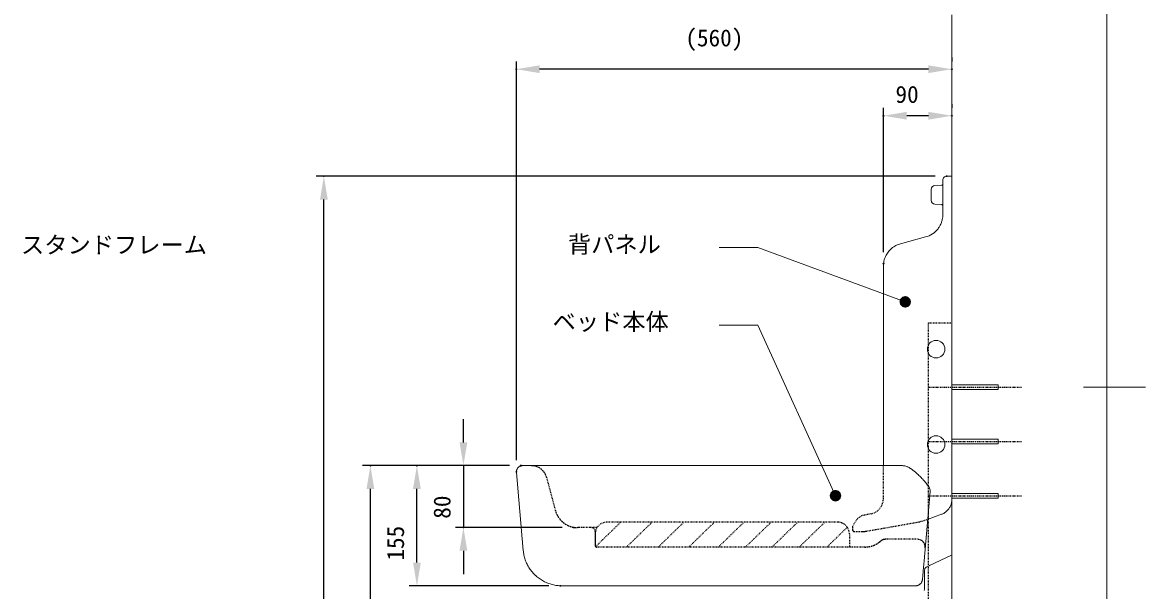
# Model space of a CAD drawing. Units: millimetres, scale not verified. Extents: x -203 to 203, y -143 to 143.
# Drawn here: x 58.1 to 203, y -26.2 to 47 of the extents above; entities that cross this region are included whole.
import ezdxf
from ezdxf.enums import TextEntityAlignment as Align

# ---------------------------------------------------------------- set-up
doc = ezdxf.new("R2010")
doc.units = ezdxf.units.MM
doc.header["$LTSCALE"] = 0.5
doc.header["$PDMODE"] = 32
doc.header["$PDSIZE"] = 0.1
doc.linetypes.add('USER1', pattern=[0.629921, 0.393701, -0.07874, 0.07874, -0.07874])
doc.linetypes.add('USER2', pattern=[0.15748, 0.07874, -0.07874])
for name, color, linetype, lineweight in [('0-1_DIMENSION_LINES$03_LINES', 7, 'Continuous', 18), ('0-2_DIMENSION_LINES$04_SUB_LIN', 4, 'Continuous', 18), ('0-3_DIMENSION_LINES$02_DIMENSI', 1, 'Continuous', 25), ('0-5_DIMENSION_LINES$01_CENTER_', 7, 'USER1', 25), ('0-6_DIMENSION_LINES$05_HIDE_LI', 7, 'USER2', 25), ('0-7_図面_FORMAT$01_WAKU$OUT_LINE', 6, 'Continuous', 18)]:
    doc.layers.add(name, color=color, linetype=linetype, lineweight=lineweight)
doc.layers.add('0-4_DEFPOINTS', color=7, linetype='Continuous')
doc.styles.add('ＭＳ ゴシック', font='')
doc.styles.get('ＭＳ ゴシック').set_extended_font_data('MS Gothic')

# ---------------------------------------------------------------- blocks, each defined once
blk = doc.blocks.new('U75')
at = {"layer": '0-3_DIMENSION_LINES$02_DIMENSI'}
for points in [[(3982.701, 1961.25), (3982.5, 1962), (3982.701, 1962.75)], [(3983.25, 1960.701), (3982.701, 1962.75), (3983.25, 1963.299)], [(3982.701, 1961.25), (3982.701, 1962.75), (3983.25, 1960.701)], [(3984, 1960.5), (3983.25, 1963.299), (3984, 1963.5)], [(3983.25, 1960.701), (3983.25, 1963.299), (3984, 1960.5)], [(3984, 1960.5), (3984, 1963.5), (3984.75, 1960.701)], [(3984.75, 1960.701), (3984, 1963.5), (3984.75, 1963.299)], [(3984.75, 1960.701), (3984.75, 1963.299), (3985.299, 1961.25)], [(3985.299, 1961.25), (3984.75, 1963.299), (3985.299, 1962.75)], [(3985.299, 1961.25), (3985.299, 1962.75), (3985.5, 1962)]]:
    blk.add_solid(points, dxfattribs=at)
blk = doc.blocks.new('U76')
at = {"layer": '0-3_DIMENSION_LINES$02_DIMENSI'}
for points in [[(3964.701, 1911.25), (3964.5, 1912), (3964.701, 1912.75)], [(3965.25, 1910.701), (3964.701, 1912.75), (3965.25, 1913.299)], [(3964.701, 1911.25), (3964.701, 1912.75), (3965.25, 1910.701)], [(3966, 1910.5), (3965.25, 1913.299), (3966, 1913.5)], [(3965.25, 1910.701), (3965.25, 1913.299), (3966, 1910.5)], [(3966, 1910.5), (3966, 1913.5), (3966.75, 1910.701)], [(3966.75, 1910.701), (3966, 1913.5), (3966.75, 1913.299)], [(3966.75, 1910.701), (3966.75, 1913.299), (3967.299, 1911.25)], [(3967.299, 1911.25), (3966.75, 1913.299), (3967.299, 1912.75)], [(3967.299, 1911.25), (3967.299, 1912.75), (3967.5, 1912)]]:
    blk.add_solid(points, dxfattribs=at)
blk = doc.blocks.new('D14')
at = {"layer": '0-3_DIMENSION_LINES$02_DIMENSI', "color": 7}
for p, q in [((3883.669, 1921.159), (3883.669, 2024)), ((3996, 2025), (3996, 2024)), ((3990, 2022), (3889.668, 2022))]:
    blk.add_line(p, q, dxfattribs=at)
for points in [[(3889.668, 2023), (3889.668, 2021), (3883.669, 2022)], [(3990, 2021), (3990, 2023), (3996, 2022)]]:
    blk.add_solid(points, dxfattribs=at)
at = {"layer": '0-4_DEFPOINTS'}
for p in [(3883.669, 2022), (3996, 2022), (3883.669, 1918.159)]:
    blk.add_point(p, dxfattribs=at)
at = {"layer": '0-3_DIMENSION_LINES$02_DIMENSI', "color": 7, "style": 'ＭＳ ゴシック'}
blk.add_text('(560)', height=4.399, dxfattribs=at).set_placement((3927.263, 2026.571), align=Align.BOTTOM_LEFT)
blk = doc.blocks.new('D15')
at = {"layer": '0-3_DIMENSION_LINES$02_DIMENSI', "color": 7}
for p, q in [((3978.395, 1974.852), (3978.395, 2012)), ((3996, 2013), (3996, 2012)), ((3990, 2010), (3984.394, 2010))]:
    blk.add_line(p, q, dxfattribs=at)
for points in [[(3984.394, 2011), (3984.394, 2009), (3978.395, 2010)], [(3990, 2009), (3990, 2011), (3996, 2010)]]:
    blk.add_solid(points, dxfattribs=at)
at = {"layer": '0-4_DEFPOINTS'}
for p in [(3978.395, 2010), (3996, 2010), (3978.395, 1971.852)]:
    blk.add_point(p, dxfattribs=at)
at = {"layer": '0-3_DIMENSION_LINES$02_DIMENSI', "color": 7, "style": 'ＭＳ ゴシック'}
blk.add_text('90', height=4.399, dxfattribs=at).set_placement((3981.483, 2012), align=Align.BOTTOM_LEFT)
blk = doc.blocks.new('D16')
at = {"layer": '0-3_DIMENSION_LINES$02_DIMENSI', "color": 7}
for p, q in [((3991.7, 1994.4), (3832, 1994.4)), ((3834, 1752), (3834, 1988.4))]:
    blk.add_line(p, q, dxfattribs=at)
blk.add_solid([(3835, 1988.4), (3833, 1988.4), (3834, 1994.4)], dxfattribs=at)
at = {"layer": '0-4_DEFPOINTS'}
for p in [(3834, 1994.4), (3994.7, 1994.4)]:
    blk.add_point(p, dxfattribs=at)
blk = doc.blocks.new('D21')
at = {"layer": '0-3_DIMENSION_LINES$02_DIMENSI', "color": 7}
for p, q in [((3881.894, 1919.76), (3844, 1919.76)), ((3846, 1752), (3846, 1913.76))]:
    blk.add_line(p, q, dxfattribs=at)
blk.add_solid([(3847, 1913.76), (3845, 1913.76), (3846, 1919.76)], dxfattribs=at)
at = {"layer": '0-4_DEFPOINTS'}
for p in [(3846, 1919.76), (3884.894, 1919.76)]:
    blk.add_point(p, dxfattribs=at)
blk = doc.blocks.new('D24')
at = {"layer": '0-3_DIMENSION_LINES$02_DIMENSI', "color": 7}
for p, q in [((3870, 1925.76), (3870, 1931.759)), ((3881.869, 1919.76), (3868, 1919.76)), ((3870, 1919.76), (3870, 1903.796)), ((3895.459, 1903.796), (3868, 1903.796)), ((3870, 1897.796), (3870, 1891.797))]:
    blk.add_line(p, q, dxfattribs=at)
for points in [[(3869, 1925.76), (3871, 1925.76), (3870, 1919.76)], [(3871, 1897.796), (3869, 1897.796), (3870, 1903.796)]]:
    blk.add_solid(points, dxfattribs=at)
at = {"layer": '0-4_DEFPOINTS'}
for p in [(3884.869, 1919.76), (3870, 1903.796), (3898.459, 1903.796)]:
    blk.add_point(p, dxfattribs=at)
at = {"layer": '0-3_DIMENSION_LINES$02_DIMENSI', "color": 7, "style": 'ＭＳ ゴシック'}
blk.add_text('80', height=4.399, rotation=90, dxfattribs=at).set_placement((3868, 1906.064), align=Align.BOTTOM_LEFT)
blk = doc.blocks.new('D25')
at = {"layer": '0-3_DIMENSION_LINES$02_DIMENSI', "color": 7}
for p, q in [((3881.758, 1919.756), (3856, 1919.756)), ((3858, 1894.76), (3858, 1913.757)), ((3891.999, 1888.76), (3856, 1888.76))]:
    blk.add_line(p, q, dxfattribs=at)
for points in [[(3859, 1913.757), (3857, 1913.757), (3858, 1919.756)], [(3857, 1894.76), (3859, 1894.76), (3858, 1888.76)]]:
    blk.add_solid(points, dxfattribs=at)
at = {"layer": '0-4_DEFPOINTS'}
for p in [(3858, 1919.756), (3884.758, 1919.756), (3894.999, 1888.76)]:
    blk.add_point(p, dxfattribs=at)
at = {"layer": '0-3_DIMENSION_LINES$02_DIMENSI', "color": 7, "style": 'ＭＳ ゴシック'}
blk.add_text('155', height=4.399, rotation=90, dxfattribs=at).set_placement((3856, 1895.258), align=Align.BOTTOM_LEFT)

msp = doc.modelspace()

# ---------------------------------------------------------------- linework, layer by layer
at = {"layer": '0-1_DIMENSION_LINES$03_LINES'}
for p, q in [((178, 27.2), (178, 48)), ((176.85, 23.4741), (176.85, 26.7)), ((177.35, 27.2), (178, 27.2)), ((178, 27.2), (178, -97)), ((178, 26.2), (178, 11.5)), ((175.35, 24.1031), (175.35, 25.4969)), ((175.8239, 25.9962), (176.6955, 26.0419)), ((176.85, 25.9791), (176.85, 23.3602)), ((175.8239, 23.6038), (176.6605, 23.5599)), ((171.4036, 18.5022), (174.6265, 19.3658)), ((169.18, -10.12), (169.18, 15.6044)), ((169.18, 14.6044), (169.18, 11.5)), ((122.9649, -10.12), (122.6344, -10.12)), ((122.6358, -10.12), (122.6578, -10.12)), ((122.6578, -10.12), (122.7062, -10.12)), ((122.7062, -10.12), (122.7812, -10.12)), ((122.7812, -10.12), (123.1649, -10.12)), ((123.7202, -10.12), (122.9649, -10.12)), ((124.6951, -10.12), (123.7202, -10.12)), ((123.9022, -10.12), (123.9605, -10.12)), ((123.9605, -10.12), (124.3044, -10.12)), ((128.8102, -10.12), (124.6951, -10.12)), ((125.0443, -10.12), (125.603, -10.12)), ((125.603, -10.12), (125.0443, -10.12)), ((171.5304, -10.12), (128.8102, -10.12)), ((121.8374, -10.9897), (122.718, -21.0553)), ((172.8799, -10.6277), (172.6789, -10.4827)), ((174.3246, -11.9516), (174.2497, -11.8682)), ((174.9206, -12.697), (174.7591, -12.4794)), ((175.0741, -12.9168), (174.9206, -12.697)), ((174.4261, -22.3807), (175.2087, -13.4361)), ((178, -14.4519), (177.9987, -14.519)), ((177.9998, -14.4827), (178, -14.4519)), ((178, -14.4519), (178, -13.756)), ((174.8924, -17.0505), (176.6841, -16.3984)), ((174.6238, -20.1214), (174.5763, -20.6637)), ((175.1384, -23.004), (177.9846, -21.6768)), ((174.3124, -23.68), (174.3868, -22.8299)), ((174.3868, -22.8299), (174.4261, -22.3807)), ((174.2146, -24.798), (174.2589, -24.2917)), ((174.2589, -24.2917), (174.2992, -23.8313)), ((174.2992, -23.8313), (174.3124, -23.68)), ((174.4846, -25.9869), (174.4846, -23.5772)), ((127.4996, -25.62), (173.318, -25.62)), ((174.4846, -25.9869), (174.4657, -26.112))]:
    msp.add_line(p, q, dxfattribs=at)
msp.add_lwpolyline([(175.35, 25.4969), (175.35, 24.1031), (175.35, 25.4969), (175.35, 24.1031)], close=True, dxfattribs=at)
for points in [[(176.85, 22.2636), (176.85, 23.4741), (176.85, 25.9705)], [(123.7202, -10.12), (122.9649, -10.12), (123.7202, -10.12)], [(124.8951, -10.12), (123.9202, -10.12), (124.8951, -10.12)], [(124.3044, -10.12), (125.0443, -10.12), (124.3044, -10.12)], [(128.8102, -10.12), (124.6951, -10.12), (128.8102, -10.12)], [(131.3031, -10.12), (125.603, -10.12), (131.3031, -10.12)], [(171.5304, -10.12), (128.8102, -10.12), (171.5304, -10.12)], [(167.689, -10.12), (131.1031, -10.12), (167.689, -10.12)], [(174.7131, -23.2076), (174.8029, -23.1604), (174.8847, -23.1223), (175.0022, -23.0675), (175.1384, -23.004)], [(174.7131, -23.2076), (174.6005, -23.3125), (174.5483, -23.3877), (174.5109, -23.4697), (174.4846, -23.5772)], [(174.4251, -26.2273), (174.4445, -26.1857), (174.4658, -26.1119)]]:
    msp.add_lwpolyline(points, dxfattribs=at)
for centre, radius, start, end in [((176.6833, 26.2445), 0.2031, 290.74173, 307.93871), ((176.6861, 26.2411), 0.1987, 307.89409, 325.57294), ((177.35, 26.7), 0.5, 90, 180.00291), ((175.85, 25.4969), 0.5, 93, 180), ((176.6848, 26.2402), 0.1985, 273.08665, 290.78557), ((175.85, 24.1031), 0.5, 180, 267), ((176.6497, 23.3611), 0.1991, 72.33073, 86.89865), ((176.6485, 23.3568), 0.2035, 58.14775, 72.37278), ((176.6514, 23.3612), 0.1983, 43.56102, 58.18866), ((176.6511, 23.3615), 0.1983, 28.81134, 43.43898), ((176.6466, 23.3589), 0.2035, 14.62722, 28.85225), ((176.6509, 23.3599), 0.1991, 0.10135, 14.66927), ((173.85, 22.2636), 3, 348.01937, 360), ((173.85, 22.2636), 3, 285, 322.50483), ((173.8527, 22.2592), 2.9952, 322.5397, 331.05805), ((173.826, 22.2746), 3.0261, 331.04739, 339.47741), ((173.8548, 22.2644), 2.9955, 339.46674, 347.98415), ((172.1761, 15.6078), 2.9948, 142.86763, 149.10183), ((172.1757, 15.6072), 2.9948, 136.49722, 142.85373), ((172.189, 15.595), 3.0129, 130.18355, 136.50206), ((172.177, 15.6096), 2.994, 123.83017, 130.18838), ((172.1764, 15.6091), 2.9941, 117.52886, 123.81577), ((172.1857, 15.5917), 3.0138, 111.28767, 117.53341), ((172.1803, 15.6063), 2.9982, 105.01395, 111.29225), ((172.1933, 15.6023), 3.0133, 167.70295, 173.83163), ((172.1748, 15.6066), 2.9944, 161.53974, 167.70724), ((172.1745, 15.606), 2.9943, 155.29077, 161.52615), ((172.191, 15.5986), 3.0123, 149.09726, 155.29534), ((172.1783, 15.6037), 2.9983, 173.8273, 179.98682), ((175.98, 4.9), 1.13, 0, 180), ((175.98, 4.9), 1.13, 180, 0), ((175.98, -7.4), 1.13, 0, 180), ((175.98, -7.4), 1.13, 180, 0), ((122.6355, -10.9252), 0.8053, 97.94229, 105.80572), ((122.6347, -10.9188), 0.7988, 90.0227, 97.95087), ((171.53, -12.1184), 1.9984, 83.8696, 89.98857), ((171.5291, -12.1283), 2.0084, 77.78541, 83.87378), ((122.6333, -10.9204), 0.7988, 177.0491, 184.97726), ((122.6397, -10.9206), 0.8053, 169.19424, 177.05767), ((122.6323, -10.9191), 0.7977, 161.26307, 169.20275), ((122.6324, -10.9195), 0.798, 153.30045, 161.23702), ((122.6388, -10.9226), 0.8051, 145.44346, 153.30925), ((122.6328, -10.9183), 0.7977, 137.51312, 145.45225), ((122.6326, -10.9186), 0.7977, 129.54771, 137.48684), ((122.6374, -10.9242), 0.8051, 121.69071, 129.5565), ((122.6337, -10.9181), 0.798, 113.76294, 121.69951), ((122.6333, -10.918), 0.7977, 105.79721, 113.73689), ((171.5318, -12.1166), 1.9963, 71.66419, 77.78957), ((171.5321, -12.1146), 1.9943, 66.06797, 71.65222), ((171.527, -12.1262), 2.007, 60.52216, 66.07113), ((171.53, -12.1212), 2.0012, 54.96021, 60.52537), ((167.2496, -18.2221), 9.4539, 52.66026, 53.44805), ((167.2372, -18.2384), 9.4743, 51.87417, 52.66027), ((167.2257, -18.2531), 9.493, 51.08964, 51.87418), ((167.2601, -18.2104), 9.4382, 49.79519, 51.08952), ((167.2604, -18.2101), 9.4378, 48.50085, 49.79523), ((167.2638, -18.2062), 9.4326, 47.2058, 48.50089), ((167.3175, -18.1476), 9.3531, 45.52565, 47.20307), ((167.2204, -18.2465), 9.4917, 43.87285, 45.52568), ((167.12, -18.3431), 9.631, 42.24388, 43.8729), ((167.2596, -18.2109), 9.4389, 40.82222, 41.53934), ((167.2482, -18.2207), 9.454, 40.10626, 40.82223), ((167.2378, -18.2295), 9.4676, 39.39133, 40.10627), ((167.2639, -18.208), 9.4337, 38.7247, 39.39104), ((167.2581, -18.2127), 9.4412, 38.05889, 38.7247), ((167.2532, -18.2165), 9.4474, 37.39353, 38.0589), ((174.4118, -13.3655), 0.8, 354.99996, 34.12197), ((175.9937, -14.5133), 2.0085, 313.72225, 320.20886), ((176.0024, -14.5203), 1.9973, 320.20445, 326.72888), ((176.0041, -14.522), 1.9949, 326.74197, 332.9076), ((175.9912, -14.5152), 2.0095, 332.90422, 339.02321), ((175.9945, -14.5164), 2.0061, 339.01972, 345.15116), ((176.1119, -14.55), 1.884, 345.22411, 350.46474), ((175.9496, -14.5227), 2.0485, 350.46402, 355.28279), ((175.7674, -14.5076), 2.2313, 355.28036, 359.70537), ((176.0003, -14.5208), 1.9983, 290.01001, 295.7449), ((175.9962, -14.512), 2.0079, 295.74154, 301.44847), ((176.0012, -14.5199), 1.9986, 301.4451, 307.17895), ((176.001, -14.5212), 1.9977, 307.20358, 313.72667), ((127.6934, -20.619), 4.9945, 185.01684, 192.10802), ((127.7254, -20.6127), 5.0271, 192.10174, 199.14621), ((127.6887, -20.626), 4.9881, 199.13997, 206.24031), ((127.6895, -20.6238), 4.9897, 206.25945, 213.3574), ((127.72, -20.6044), 5.0259, 213.35097, 220.39737), ((127.692, -20.6289), 4.9886, 220.39095, 227.49036), ((127.6908, -20.6278), 4.9886, 227.50957, 234.60898), ((127.7128, -20.5978), 5.0259, 234.60256, 241.64895), ((127.6961, -20.6299), 4.9897, 241.64253, 248.74047), ((127.694, -20.6308), 4.9881, 248.75962, 255.85996), ((127.704, -20.5931), 5.0271, 255.85372, 262.89818), ((127.7005, -20.6255), 4.9945, 262.8919, 269.98309), ((173.3179, -24.7207), 0.8993, 270.00553, 277.09472), ((173.3174, -24.716), 0.9041, 277.08899, 284.1392), ((173.3192, -24.7227), 0.8971, 284.13355, 291.24062), ((173.319, -24.7228), 0.8971, 291.25874, 298.36629), ((173.3157, -24.7167), 0.904, 298.36082, 305.41118), ((173.3183, -24.7202), 0.8996, 305.40562, 312.49247), ((173.3182, -24.7203), 0.8996, 312.50726, 319.5941), ((173.3149, -24.7174), 0.904, 319.58854, 326.63888), ((173.3207, -24.7212), 0.8971, 326.63342, 333.74094), ((173.3206, -24.7214), 0.8971, 333.75905, 340.86613), ((173.314, -24.7191), 0.9041, 340.86047, 347.91075), ((173.3187, -24.72), 0.8993, 347.90502, 354.99435)]:
    msp.add_arc(centre, radius, start, end, dxfattribs=at)
at = {"layer": '0-2_DIMENSION_LINES$04_SUB_LIN'}
for p, q in [((178, 0.3), (184, 0.3)), ((184, 0.3), (184, -0.3)), ((184, -0.3), (178, -0.3)), ((178, -6.7), (184, -6.7)), ((184, -6.7), (184, -7.3)), ((184, -7.3), (178, -7.3)), ((178, -13.7), (184, -13.7)), ((184, -14.3), (178, -14.3)), ((184, -13.7), (184, -14.3))]:
    msp.add_line(p, q, dxfattribs=at)
at = {"layer": '0-3_DIMENSION_LINES$02_DIMENSI', "lineweight": 18}
for p, q in [((153, 18), (148, 18)), ((172, 11), (153, 18)), ((153, 8), (148, 8)), ((163, -14), (153, 8))]:
    msp.add_line(p, q, dxfattribs=at)
at = {"layer": '0-5_DIMENSION_LINES$01_CENTER_'}
for p, q in [((175, 0), (187.0088, 0)), ((175, -7), (187.0088, -7)), ((175, -14), (187.0088, -14))]:
    msp.add_line(p, q, dxfattribs=at)
at = {"layer": '0-6_DIMENSION_LINES$05_HIDE_LI'}
for p, q in [((123.7755, -10.12), (123.8659, -10.122)), ((123.779, -10.12), (123.7932, -10.12)), ((123.7932, -10.12), (123.8185, -10.12)), ((123.8185, -10.12), (123.8548, -10.12)), ((123.8537, -10.1229), (123.9075, -10.1201)), ((123.8548, -10.12), (123.9022, -10.12)), ((169.18, -14.369), (169.18, -10.12)), ((125.7074, -11.6024), (126.858, -15.8965)), ((165.6167, -17.2534), (165.2335, -17.917)), ((167.5959, -16.3253), (166.6038, -16.5361)), ((167.1308, -18.549), (173.7692, -17.3785)), ((173.7692, -17.3785), (174.8924, -17.0505)), ((129.7725, -18.12), (129.7559, -18.12)), ((129.7814, -18.12), (129.7638, -18.12)), ((129.8088, -18.12), (129.7814, -18.12)), ((129.8462, -18.12), (129.8088, -18.12)), ((129.8935, -18.12), (129.8462, -18.12)), ((129.9507, -18.12), (129.8935, -18.12)), ((130.2783, -18.12), (129.9507, -18.12)), ((130.926, -18.12), (130.2783, -18.12)), ((130.926, -18.12), (130.2783, -18.12)), ((131.3115, -18.12), (130.926, -18.12)), ((131.3115, -18.12), (130.926, -18.12)), ((132.2312, -18.12), (131.3115, -18.12)), ((132.0001, -18.62), (132.0001, -20.42)), ((132.0594, -20.5622), (135.2882, -17.42)), ((163.3001, -17.42), (133.4999, -17.42)), ((136.0379, -20.62), (139.326, -17.42)), ((140.1372, -20.62), (143.4253, -17.42)), ((144.0874, -20.62), (147.3755, -17.42)), ((147.8885, -20.62), (151.1766, -17.42)), ((151.3915, -20.62), (154.6796, -17.42)), ((154.82, -20.62), (158.1081, -17.42)), ((158.323, -20.62), (161.6111, -17.42)), ((161.9005, -20.62), (164.5298, -18.0611)), ((165.2, -18.042), (165.2, -18.375)), ((165.45, -18.625), (166.2626, -18.625)), ((132.0001, -18.92), (132.0001, -20.42)), ((164.8001, -18.92), (164.8001, -20.62)), ((173.5763, -19.6239), (169.4618, -19.6239)), ((133.7001, -20.62), (132.2001, -20.62)), ((164.5281, -20.62), (133.5001, -20.62)), ((164.5281, -20.62), (133.5001, -20.62)), ((165.2192, -20.62), (164.5281, -20.62)), ((166.7001, -20.62), (165.2192, -20.62)), ((166.7001, -20.62), (165.2192, -20.62))]:
    msp.add_line(p, q, dxfattribs=at)
for points in [[(174.9913, -96.9281), (174.9913, 8.3119), (177.9913, 8.3119)], [(166.8001, -20.62), (166.7001, -20.62), (165.2192, -20.62), (164.5281, -20.62), (133.5001, -20.62)], [(166.8001, -20.62), (166.8163, -20.62), (166.8001, -20.62)]]:
    msp.add_lwpolyline(points, dxfattribs=at)
for centre, radius, start, end in [((123.7753, -12.1186), 1.9986, 81.57904, 87.40175), ((123.7741, -12.1275), 2.0076, 75.78615, 81.58262), ((123.7768, -12.117), 1.9967, 69.9615, 75.78972), ((123.7773, -12.1135), 1.9933, 60.61574, 69.93937), ((123.7676, -12.1315), 2.0137, 51.40518, 60.62678), ((123.7795, -12.1172), 1.9951, 42.101, 51.41628), ((123.7792, -12.116), 1.9946, 33.01564, 42.06967), ((123.7635, -12.1267), 2.0135, 24.0636, 33.02603), ((123.7807, -12.1194), 1.9949, 15.02095, 24.07399), ((167.18, -14.369), 2, 282, 0), ((129.7533, -15.12), 2.9975, 195.01194, 201.26707), ((129.7677, -15.1147), 3.0129, 201.26268, 207.48553), ((129.7513, -15.1235), 2.9943, 207.48116, 213.74316), ((129.7516, -15.1224), 2.9951, 213.75661, 220.01685), ((129.7649, -15.1116), 3.0122, 220.01237, 226.23671), ((129.7529, -15.1244), 2.9947, 226.23224, 232.49327), ((166.9157, -18.0034), 1.5, 102, 150), ((129.7524, -15.124), 2.9947, 232.50668, 238.76771), ((129.7617, -15.1091), 3.0122, 238.76323, 244.98758), ((129.7546, -15.1248), 2.9951, 244.98309, 251.24334), ((129.7537, -15.1253), 2.9943, 251.25679, 257.5188), ((129.758, -15.1072), 3.0129, 257.51442, 263.73728), ((129.7565, -15.1225), 2.9975, 263.73288, 269.98801), ((131.5001, -18.62), 0.5, 360, 90), ((133.5001, -18.92), 1.5, 90, 180), ((163.3001, -18.92), 1.5, 359.99996, 90), ((165.45, -18.042), 0.25, 150, 180), ((165.4488, -18.3745), 0.2488, 180.10879, 195.18437), ((165.4545, -18.3732), 0.2546, 195.13882, 209.83921), ((165.4486, -18.3768), 0.2478, 209.79497, 224.93433), ((165.4482, -18.3764), 0.2478, 225.06567, 240.20503), ((165.4518, -18.3705), 0.2546, 240.16079, 254.86118), ((165.4505, -18.3762), 0.2488, 254.81563, 269.89121), ((166.2626, -13.6265), 4.9985, 270.00034, 271.51096), ((166.2625, -13.6226), 5.0024, 271.51089, 273.02033), ((166.2624, -13.6221), 5.0028, 273.02027, 274.52958), ((166.2626, -13.6257), 4.9993, 274.18129, 276.12123), ((166.2623, -13.6228), 5.0022, 276.1211, 278.05989), ((166.2627, -13.6255), 4.9995, 278.05975, 279.99959), ((166.8164, -17.5975), 3.0211, 293.27649, 299.92822), ((166.8359, -17.6308), 2.9825, 299.92303, 306.66133), ((166.806, -17.592), 3.0315, 306.67568, 308.21638), ((166.7825, -17.5621), 3.0696, 308.21631, 309.73792), ((166.759, -17.5338), 3.1063, 309.73785, 311.24144), ((169.461, -20.6196), 0.9952, 124.24102, 131.09918), ((169.4645, -20.6245), 1.0012, 117.43039, 124.24682), ((169.4611, -20.6177), 0.9937, 110.56724, 117.43615), ((169.4608, -20.6178), 0.9937, 103.67994, 110.54921), ((169.4627, -20.6251), 1.0012, 96.86889, 103.6857), ((169.462, -20.6192), 0.9952, 90.01611, 96.87469), ((173.5758, -20.6239), 0.9999, 78.58309, 89.9682), ((173.5737, -20.6355), 1.0117, 67.36671, 78.60051), ((173.5792, -20.6231), 0.9981, 55.9777, 67.38387), ((173.5799, -20.6206), 0.9957, 44.21144, 55.92676), ((173.5729, -20.6278), 1.0057, 32.6528, 44.23137), ((173.5877, -20.6187), 0.9884, 20.86932, 32.67164), ((173.5832, -20.6196), 0.993, 12.2281, 20.82604), ((132.1991, -20.4196), 0.199, 180.10879, 195.18436), ((132.2036, -20.4185), 0.2037, 195.13881, 209.83919), ((132.1989, -20.4214), 0.1982, 209.79495, 224.93431), ((132.1986, -20.4211), 0.1982, 225.06565, 240.20501), ((132.2015, -20.4164), 0.2037, 240.16077, 254.86115), ((132.2004, -20.4209), 0.199, 254.8156, 269.89117), ((166.8003, -17.4969), 3.1231, 269.99642, 275.45698), ((166.8039, -17.5329), 3.0869, 275.45366, 280.97794), ((166.8159, -17.594), 3.0247, 280.97508, 286.6133), ((166.8161, -17.5977), 3.021, 286.6296, 293.28201), ((173.5767, -20.6212), 0.9996, 3.70132, 12.23738), ((173.5873, -20.6207), 0.989, 355.07675, 3.71035)]:
    msp.add_arc(centre, radius, start, end, dxfattribs=at)
at = {"layer": '0-7_図面_FORMAT$01_WAKU$OUT_LINE'}
msp.add_line((195, 0), (203, 0), dxfattribs=at)
msp.add_lwpolyline([(-198, -138), (198, -138), (198, 138), (-198, 138)], close=True, dxfattribs=at)

# ---------------------------------------------------------------- block references
at = {"layer": '0-3_DIMENSION_LINES$02_DIMENSI', "xscale": 0.5, "yscale": 0.5}
for name in ['D14', 'D15', 'D16', 'U75', 'D24', 'D21', 'D25', 'U76']:
    msp.add_blockref(name, (-1820, -970), dxfattribs=at)

# ---------------------------------------------------------------- texts
at = {"layer": '0-3_DIMENSION_LINES$02_DIMENSI', "color": 7, "style": 'ＭＳ ゴシック'}
for s, p in [('スタンドフレーム', (57.9264, 16.5866)), ('背パネル', (128.4788, 16.6517)), ('ベッド本体', (126.5005, 6.6866))]:
    msp.add_text(s, height=2.199, dxfattribs=at).set_placement(p, align=Align.BOTTOM_LEFT)

doc.saveas('drawing.dxf')
